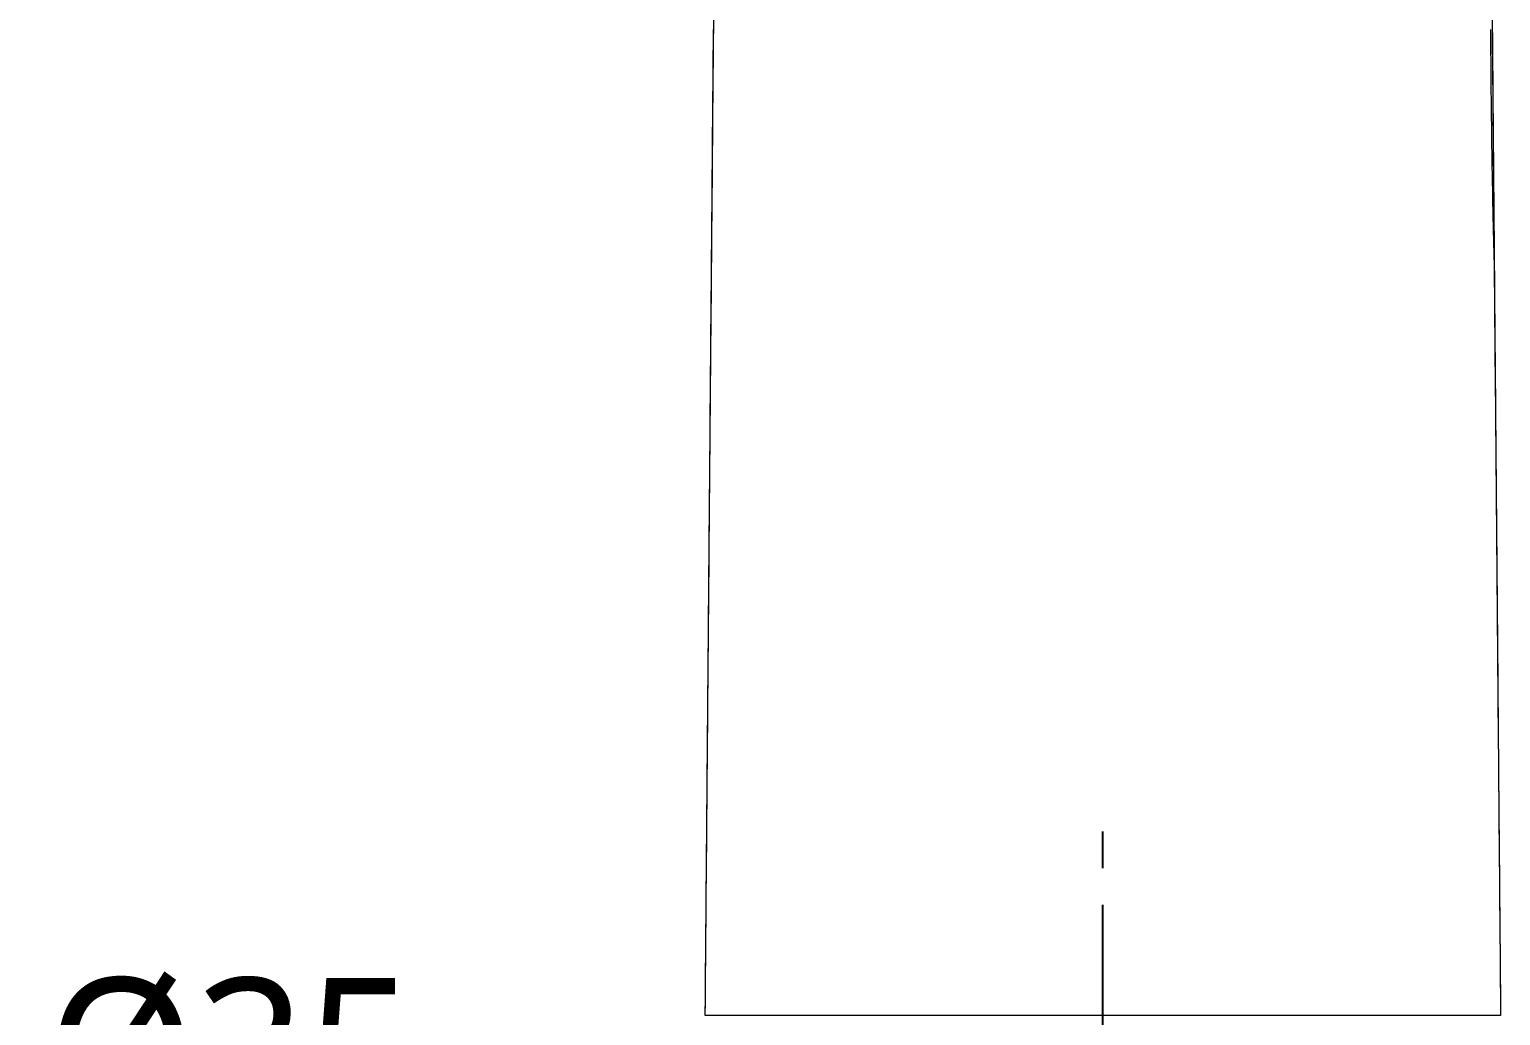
# Model space of a CAD drawing. Extents: x 840 to 1630, y 0 to 579.
# Drawn here: x 980.3 to 1080.2, y 257.1 to 324.2 of the extents above; entities that cross this region are included whole.
import ezdxf

# ---------------------------------------------------------------- set-up
doc = ezdxf.new("R2010")
doc.units = 0
doc.header["$LTSCALE"] = 10
doc.header["$MEASUREMENT"] = 0
doc.header["$PDMODE"] = 3
doc.header["$PDSIZE"] = -10
doc.linetypes.add('CENTER', pattern=[2, 1.25, -0.25, 0.25, -0.25])
doc.layers.get('0').update_dxf_attribs({"linetype": 'CONTINUOUS'})
doc.layers.get('DEFPOINTS').update_dxf_attribs({"linetype": 'CONTINUOUS'})
doc.layers.add('1', color=7, linetype='CONTINUOUS')
doc.layers.add('BODY', color=7, linetype='CONTINUOUS')
doc.styles.add('Daelim Dimension', font='NanumGothic.ttf')
doc.dimstyles.new('DEFAULT', dxfattribs={"dimscale": 2, "dimtxt": 2, "dimasz": 2, "dimexe": 0, "dimexo": 2, "dimgap": 1, "dimtad": 1, "dimdec": 0, "dimzin": 9, "dimdsep": 46, "dimtxsty": 'Daelim Dimension', "dimcen": 0.5, "dimclrd": 5, "dimclre": 5, "dimclrt": 256, "dimadec": 1, "dimazin": 0, "dimtfac": 1, "dimtdec": 0, "dimtix": 1, "dimtmove": 0, "dimatfit": 3, "dimfxl": 1, "dimtolj": 1, "dimtzin": 1, "dimlwd": 9, "dimlwe": 9, "dimarcsym": 0})

# ---------------------------------------------------------------- blocks, each defined once
blk = doc.blocks.new('*D0')
at = {"color": 5, "lineweight": 9, "ltscale": 0.5, "transparency": 16777216}
for p, q in [((1035.707, 252.351), (1035.707, 245.546)), ((1070.707, 252.351), (1070.707, 245.546)), ((1035.707, 245.546), (924.088, 245.546)), ((1066.707, 245.546), (1039.707, 245.546))]:
    blk.add_line(p, q, dxfattribs=at)
at = {"color": 5, "ltscale": 0.5, "transparency": 16777216}
for points in [[(1039.707, 246.213), (1039.707, 244.88), (1035.707, 245.546)], [(1066.707, 246.213), (1066.707, 244.88), (1070.707, 245.546)]]:
    blk.add_solid(points, dxfattribs=at)
at = {"layer": 'DEFPOINTS', "color": 0, "ltscale": 0.5, "transparency": 16777216}
for p in [(1035.707, 256.351), (1070.707, 256.351), (1070.707, 245.546)]:
    blk.add_point(p, dxfattribs=at)
at = {"color": 7, "lineweight": -3, "ltscale": 0.5, "transparency": 16777216, "insert": (967.197, 254.17), "char_height": 10, "attachment_point": 5, "style": 'Daelim Dimension'}
blk.add_mtext('\\A1;설치구멍 %%C35', dxfattribs=at)

msp = doc.modelspace()

# ---------------------------------------------------------------- linework, layer by layer
at = {"layer": '1', "color": 7, "linetype": 'Continuous', "lineweight": 18}
for points, knots in [([(1026.762, 324.151), (1026.773, 325.429), (1026.798, 328.142), (1026.848, 332.285), (1026.91, 336.475), (1026.983, 340.408), (1027.064, 343.941), (1027.151, 347.057), (1027.215, 348.972), (1027.248, 349.866), (1027.248, 349.874)], [0, 0, 0, 0, 0.142703, 0.303439, 0.466497, 0.619577, 0.758248, 0.88441, 0.998917, 1, 1, 1, 1]), ([(1079.129, 349.733), (1079.131, 349.696), (1079.169, 348.623), (1079.243, 346.345), (1079.336, 342.798), (1079.414, 339.163), (1079.475, 335.618), (1079.527, 332.063), (1079.573, 328.249), (1079.599, 325.563), (1079.611, 324.151)], [0, 0, 0, 0, 0.004884, 0.139161, 0.287349, 0.434948, 0.567752, 0.697597, 0.841457, 1, 1, 1, 1]), ([(1026.189, 257.151), (1026.199, 258.27), (1026.219, 260.668), (1026.251, 264.502), (1026.287, 268.811), (1026.327, 273.597), (1026.371, 278.859), (1026.419, 284.596), (1026.482, 292.037), (1026.553, 300.579), (1026.629, 309.62), (1026.693, 317.329), (1026.733, 322.025), (1026.75, 324.151)], [0, 0, 0, 0, 0.050122, 0.107346, 0.171673, 0.243101, 0.321632, 0.407265, 0.5, 0.654812, 0.789749, 0.904812, 1, 1, 1, 1]), ([(1079.751, 308.501), (1079.749, 308.644), (1079.741, 309.117), (1079.714, 310.167), (1079.68, 311.64), (1079.643, 313.47), (1079.606, 315.644), (1079.572, 318.17), (1079.543, 321.046), (1079.528, 323.077), (1079.521, 324.151)], [0, 0, 0, 0, 0.034089, 0.108603, 0.202617, 0.317642, 0.454493, 0.613651, 0.795418, 1, 1, 1, 1]), ([(1079.622, 324.151), (1079.631, 322.99), (1079.652, 320.524), (1079.685, 316.608), (1079.721, 312.257), (1079.761, 307.471), (1079.805, 302.251), (1079.852, 296.596), (1079.915, 289.16), (1079.987, 280.575), (1080.063, 271.471), (1080.127, 263.825), (1080.166, 259.214), (1080.183, 257.151)], [0, 0, 0, 0, 0.051964, 0.110417, 0.175357, 0.246786, 0.324703, 0.409107, 0.5, 0.657633, 0.793511, 0.907633, 1, 1, 1, 1]), ([(1053.186, 257.151), (1048.691, 257.151), (1039.707, 257.151), (1029.51, 257.151), (1026.54, 257.151), (1026.189, 257.151)], [0, 0, 0, 0, 0.333664, 0.667327, 1, 1, 1, 1]), ([(1080.183, 257.151), (1079.832, 257.151), (1076.863, 257.151), (1066.666, 257.151), (1057.681, 257.151), (1053.186, 257.151)], [0, 0, 0, 0, 0.332673, 0.666336, 1, 1, 1, 1])]:
    msp.add_open_spline(points, degree=3, knots=knots, dxfattribs=at)
at = {"layer": '1', "color": 7, "linetype": 'Continuous', "lineweight": 13}
for points in [[(1026.189, 257.151), (1026.232, 262.22), (1026.321, 272.574), (1026.457, 288.576), (1026.602, 305.566), (1026.707, 317.817), (1026.762, 324.151)], [(1079.611, 324.151), (1079.674, 316.794), (1079.8, 302.036), (1079.98, 280.954), (1080.114, 265.231), (1080.183, 257.151)]]:
    msp.add_open_spline(points, degree=3, dxfattribs=at)
at = {"layer": '1', "color": 7, "linetype": 'Continuous', "lineweight": 18}
for points in [[(1026.75, 324.151), (1026.751, 324.151), (1026.752, 324.151), (1026.755, 324.151), (1026.759, 324.151), (1026.762, 324.151)], [(1079.622, 324.151), (1079.622, 324.151), (1079.621, 324.151), (1079.617, 324.151), (1079.613, 324.151), (1079.611, 324.151)], [(1026.189, 257.151), (1026.189, 257.151), (1026.188, 257.151), (1026.188, 257.151), (1026.189, 257.151), (1026.189, 257.151)]]:
    msp.add_open_spline(points, degree=3, dxfattribs=at)
at = {"layer": 'BODY', "color": 1, "linetype": 'CENTER', "lineweight": -3}
msp.add_line((1053.186, 252.164), (1053.186, 270.775), dxfattribs=at)

# ---------------------------------------------------------------- dimensions: what is measured, and where the dimension line sits
at = {"color": 5, "lineweight": -3, "ltscale": 0.5}
dim = msp.add_linear_dim(base=(1070.707, 245.546), p1=(1035.707, 256.351), p2=(1070.707, 256.351), text='설치구멍 %%C<>', dimstyle='DEFAULT', override={"dimtxt": 5, "dimclrt": 7}, dxfattribs=at)
dim.commit()
dim.dimension.update_dxf_attribs({"geometry": '*D0', "text_midpoint": (967.197, 245.546), "dimtype": 160})

doc.saveas('drawing.dxf')
